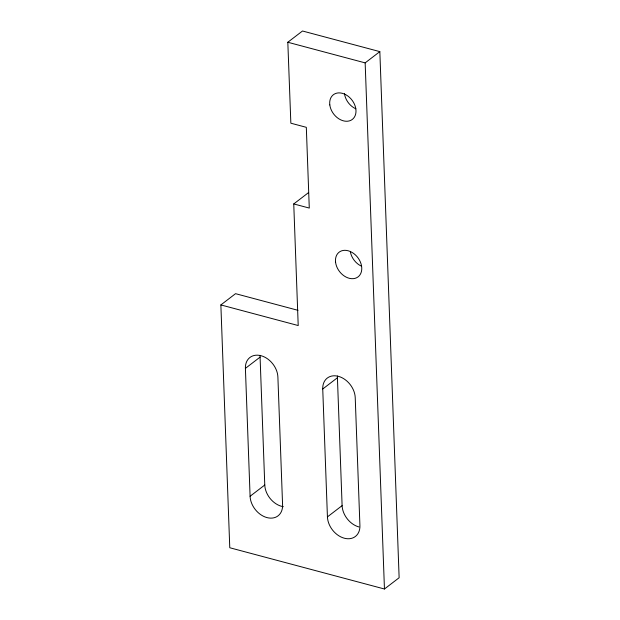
<?xml version="1.0" encoding="UTF-8"?>
<svg xmlns="http://www.w3.org/2000/svg" width="620" height="620" viewBox="0 0 620 620"><rect width="100%" height="100%" fill="white"/><g stroke="black" fill="none" stroke-linecap="round" stroke-linejoin="round"><path stroke-width="0.93" d="M220.867 304.924L298.212 325.547L293.748 203.934L309.279 208.072L306.319 127.325L290.85 123.202L287.82 42.253L302.498 31L379.835 51.623L399.133 577.747L384.454 589L229.772 547.747L220.867 304.924L235.546 293.671L297.98 310.318M287.82 42.253L365.157 62.876L379.835 51.623M293.748 203.934L308.427 192.688M245.404 368.373A19.228 14.213 52.5 0 1 261.02 355.71A19.228 14.213 52.5 0 1 277.892 377.038L282.581 504.928A19.228 14.213 52.5 0 1 266.957 517.591A19.228 14.213 52.5 0 1 250.093 496.264L245.404 368.373L260.082 357.12A19.228 14.213 52.5 0 1 260.106 355.369M322.741 388.996A19.228 14.213 52.5 0 1 338.365 376.332A19.228 14.213 52.5 0 1 355.229 397.66L359.918 525.551A19.228 14.213 52.5 0 1 344.294 538.214A19.228 14.213 52.5 0 1 327.43 516.886L322.741 388.996L337.42 377.743A19.228 14.213 52.5 0 1 337.443 375.999M250.093 496.264L264.771 485.011L260.082 357.12M327.43 516.886L342.108 505.633L337.42 377.743M365.157 62.876L384.454 589M355.88 108.825A15.57 11.509 52.5 0 1 344.488 93.682M361.445 266.166A15.57 11.509 52.5 0 1 350.37 251.805M358.98 526.961A19.228 14.213 52.5 0 1 342.108 505.633M283.332 506.695A19.228 14.213 52.5 0 1 264.771 485.011M329.809 104.935A15.57 11.509 52.5 0 0 350.912 120.303A15.57 11.509 52.5 0 0 347.812 95.992A15.57 11.509 52.5 0 0 329.809 104.935M335.56 262.136A15.57 11.509 52.5 0 0 356.523 277.814A15.57 11.509 52.5 0 0 353.78 253.565A15.57 11.509 52.5 0 0 335.56 262.136"/></g></svg>
